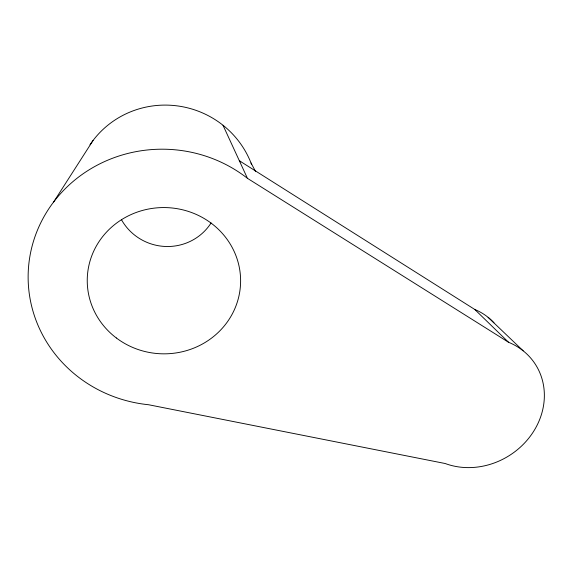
<?xml version="1.0" encoding="UTF-8"?>
<svg xmlns="http://www.w3.org/2000/svg" width="573" height="573" viewBox="0 0 573 573"><rect width="100%" height="100%" fill="white"/><g stroke="black" fill="none" stroke-linecap="round" stroke-linejoin="round"><path stroke-width="0.86" d="M53.661 201.947L93.055 140.478M247.436 178.318L508.552 342.267A70.672 62.679 -32.6 0 1 536.6 426.197A70.672 62.679 -32.6 0 1 445.221 463.528L148.529 404.731A134.29 128.123 1.3 0 1 38.455 227.803A134.29 128.123 1.3 0 1 247.436 178.318L222.997 125.243M493.983 322.828A63.639 57.415 -33.2 0 0 474.781 309.47L239.342 160.734A119.986 115.424 4 0 1 240.739 161.851M488.096 317.32L523.185 350.834M474.781 309.47L508.552 342.267M251.01 162.968L255.587 171.556M89.99 144.783A91.028 88.858 14.8 0 1 176.498 105.79A91.028 88.858 14.8 0 1 251.647 164.637M211.079 222.954A52 50.753 14.4 0 1 121.404 219.595M116.348 337.97A76.682 73.129 1.1 0 0 239.801 291.442A76.682 73.129 1.1 0 0 135.636 212.676A76.682 73.129 1.1 0 0 116.348 337.97"/></g></svg>
